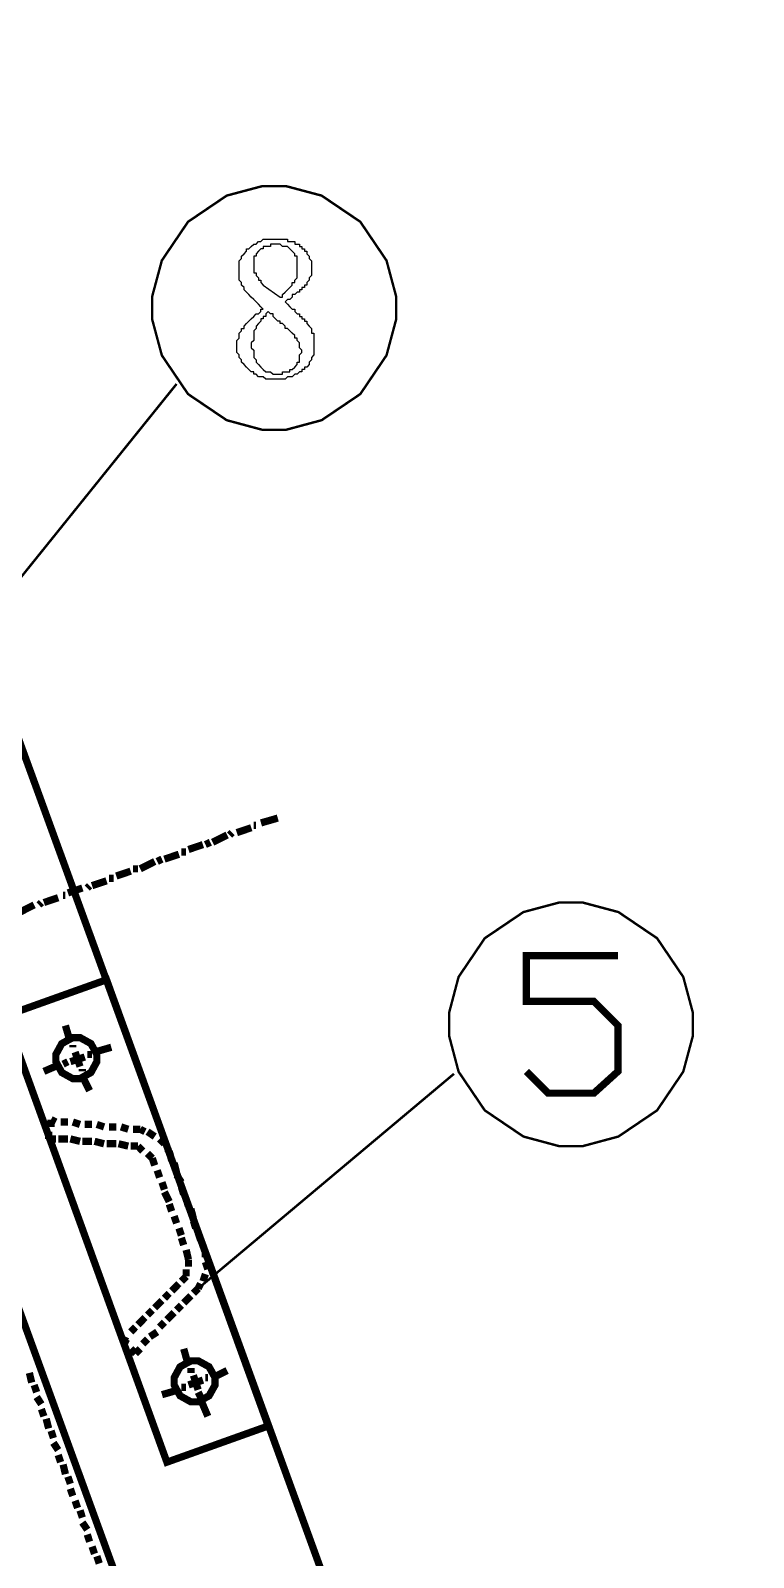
# Model space of a CAD drawing. Extents: x -2.4 to 13.4, y -16 to -5.
# Drawn here: x 2.056 to 2.556, y -8.863 to -7.808 of the extents above; entities that cross this region are included whole.
import ezdxf

# ---------------------------------------------------------------- set-up
doc = ezdxf.new("R2010")
doc.units = 0
doc.header["$MEASUREMENT"] = 0

msp = doc.modelspace()

# ---------------------------------------------------------------- linework, layer by layer
at = {"color": 0}
for points, const_width in [([(3.74199, -12.95219), (1.65538, -7.21884)], 0.005), ([(3.59868, -12.95219), (1.52868, -7.26383)], 0.005), ([(2.15708, -8.05218), (1.87538, -8.40218)], 0.00167), ([(2.21038, -8.35719), (2.21198, -8.35719)], 0.005), ([(2.21538, -8.35551), (2.22698, -8.35215)], 0.005), ([(2.18198, -8.36886), (2.19198, -8.36387)], 0.005), ([(2.19368, -8.36387), (2.19538, -8.36219)], 0.005), ([(2.19868, -8.36219), (2.20868, -8.35883)], 0.005), ([(2.14868, -8.38052), (2.15868, -8.37716)], 0.005), ([(2.16038, -8.37554), (2.16368, -8.37554)], 0.005), ([(2.16528, -8.37386), (2.17528, -8.37048)], 0.005), ([(2.17698, -8.37048), (2.18038, -8.36886)], 0.005), ([(2.11538, -8.39219), (2.12538, -8.38883)], 0.005), ([(2.12698, -8.3872), (2.13038, -8.3872)], 0.005), ([(2.13198, -8.3872), (2.14198, -8.38215)], 0.005), ([(2.14368, -8.38215), (2.14698, -8.38052)], 0.005), ([(2.09538, -8.4005), (2.09698, -8.39886)], 0.005), ([(2.09868, -8.39886), (2.10868, -8.39549)], 0.005), ([(2.11028, -8.39381), (2.11368, -8.39381)], 0.005), ([(2.06198, -8.41215), (2.06368, -8.41052)], 0.005), ([(2.06538, -8.41052), (2.07528, -8.40716)], 0.005), ([(2.07868, -8.40554), (2.08028, -8.40554)], 0.005), ([(2.08198, -8.40386), (2.09198, -8.4005)], 0.005), ([(2.04868, -8.4172), (2.05868, -8.41215)], 0.005), ([(2.39868, -8.52718), (2.41368, -8.5422), (2.44538, -8.5422), (2.46198, -8.52718), (2.46198, -8.49548), (2.44538, -8.47883), (2.39868, -8.47883), (2.39868, -8.4472), (2.46198, -8.4472)], 0.005), ([(2.08368, -8.50715), (2.08028, -8.49548)], 0.005), ([(2.08538, -8.51051), (2.08538, -8.50883)], 0.005), ([(2.09038, -8.52386), (2.08698, -8.51383)], 0.005), ([(2.09868, -8.51551), (2.09538, -8.51551)], 0.005), ([(2.11198, -8.51051), (2.10038, -8.51383)], 0.005), ([(2.07698, -8.52218), (2.06538, -8.52718)], 0.005), ([(2.08198, -8.52049), (2.07868, -8.52218)], 0.005), ([(2.09368, -8.51719), (2.08368, -8.52049)], 0.005), ([(2.09198, -8.52718), (2.09198, -8.5255)], 0.005), ([(2.09698, -8.54052), (2.09198, -8.53054)], 0.005), ([(2.34868, -8.52886), (2.17198, -8.67718)], 0.00167), ([(2.06868, -8.57383), (2.06868, -8.56884)], 0.005), ([(2.07368, -8.56216), (2.07038, -8.56048)], 0.005), ([(2.07038, -8.56552), (2.07038, -8.56048)], 0.005), ([(2.08198, -8.56216), (2.07698, -8.56216)], 0.005), ([(2.09038, -8.56384), (2.08538, -8.56216)], 0.005), ([(2.09868, -8.56384), (2.09368, -8.56384)], 0.005), ([(2.10698, -8.56552), (2.10198, -8.56384)], 0.005), ([(2.11538, -8.56552), (2.11028, -8.56552)], 0.005), ([(2.12368, -8.56716), (2.11868, -8.56552)], 0.005), ([(2.13198, -8.56716), (2.12698, -8.56716)], 0.005), ([(2.13528, -8.56884), (2.13198, -8.56716)], 0.005), ([(2.14198, -8.5722), (2.13698, -8.56884)], 0.005), ([(2.07368, -8.57383), (2.06868, -8.57383)], 0.005), ([(2.08198, -8.57383), (2.07528, -8.57383)], 0.005), ([(2.09038, -8.57551), (2.08368, -8.57383)], 0.005), ([(2.09868, -8.57551), (2.09198, -8.57551)], 0.005), ([(2.10698, -8.57719), (2.10038, -8.57551)], 0.005), ([(2.11538, -8.57719), (2.10868, -8.57719)], 0.005), ([(2.12368, -8.57881), (2.11698, -8.57719)], 0.005), ([(2.13038, -8.57881), (2.12538, -8.57881)], 0.005), ([(2.13368, -8.58219), (2.13038, -8.57881)], 0.005), ([(2.14868, -8.57719), (2.14538, -8.57383)], 0.005), ([(2.14028, -8.58718), (2.13698, -8.58387)], 0.005), ([(2.14028, -8.58718), (2.14198, -8.59216)], 0.005), ([(2.15198, -8.58219), (2.15038, -8.58051)], 0.005), ([(2.15198, -8.58219), (2.15368, -8.58886)], 0.005), ([(2.14368, -8.59554), (2.14538, -8.60052)], 0.005), ([(2.15538, -8.59048), (2.15708, -8.59716)], 0.005), ([(2.15708, -8.59884), (2.16038, -8.60383)], 0.005), ([(2.14698, -8.60383), (2.14868, -8.60883)], 0.005), ([(2.14868, -8.61051), (2.15198, -8.61718)], 0.005), ([(2.16038, -8.60719), (2.16198, -8.61219)], 0.005), ([(2.15198, -8.61886), (2.15368, -8.62386)], 0.005), ([(2.16368, -8.61549), (2.16528, -8.62048)], 0.005), ([(2.15538, -8.62716), (2.15708, -8.63215)], 0.005), ([(2.16698, -8.62218), (2.16868, -8.62884)], 0.005), ([(2.16868, -8.63052), (2.17028, -8.63551)], 0.005), ([(2.15868, -8.63551), (2.16038, -8.64051)], 0.005), ([(2.16038, -8.64219), (2.16198, -8.64718)], 0.005), ([(2.17198, -8.63883), (2.17368, -8.64381)], 0.005), ([(2.16368, -8.6505), (2.16528, -8.65716)], 0.005), ([(2.17528, -8.64718), (2.17698, -8.65218)], 0.005), ([(2.17698, -8.65554), (2.17698, -8.65218)], 0.005), ([(2.16368, -8.66883), (2.16368, -8.66384)], 0.005), ([(2.16528, -8.66215), (2.16528, -8.65716)], 0.005), ([(2.17868, -8.66384), (2.17698, -8.65884)], 0.005), ([(2.15868, -8.67381), (2.15368, -8.67887)], 0.005), ([(2.16368, -8.66883), (2.16038, -8.67219)], 0.005), ([(2.17198, -8.67718), (2.17368, -8.67381)], 0.005), ([(2.17528, -8.67219), (2.17698, -8.6672)], 0.005), ([(2.15198, -8.68049), (2.14868, -8.68386)], 0.005), ([(2.16698, -8.68218), (2.16198, -8.68716)], 0.005), ([(2.17198, -8.67718), (2.16868, -8.68049)], 0.005), ([(2.14028, -8.69216), (2.13698, -8.69552)], 0.005), ([(2.14698, -8.68548), (2.14198, -8.69052)], 0.005), ([(2.15538, -8.69384), (2.15038, -8.69883)], 0.005), ([(2.16038, -8.68884), (2.15708, -8.69216)], 0.005), ([(2.12868, -8.70381), (2.12538, -8.70719)], 0.005), ([(2.13528, -8.6972), (2.13038, -8.70219)], 0.005), ([(2.14868, -8.70051), (2.14538, -8.70381)], 0.005), ([(2.12198, -8.7105), (2.12038, -8.71386)], 0.005), ([(2.12038, -8.71386), (2.12368, -8.71548)], 0.005), ([(2.13698, -8.71218), (2.13368, -8.71548)], 0.005), ([(2.14368, -8.70719), (2.13868, -8.7105)], 0.005), ([(2.12538, -8.71884), (2.12868, -8.72216)], 0.005), ([(2.13198, -8.71884), (2.12868, -8.72216)], 0.005), ([(2.16528, -8.73051), (2.16198, -8.71884)], 0.005), ([(2.05698, -8.74218), (2.05538, -8.73551)], 0.005), ([(2.16698, -8.73551), (2.16698, -8.73219)], 0.005), ([(2.17198, -8.74718), (2.16868, -8.73719)], 0.005), ([(2.19198, -8.73383), (2.18198, -8.73887)], 0.005), ([(2.06038, -8.74886), (2.05868, -8.74386)], 0.005), ([(2.15868, -8.74718), (2.14698, -8.75054)], 0.005), ([(2.16368, -8.74548), (2.16038, -8.74548)], 0.005), ([(2.17528, -8.74049), (2.16528, -8.74386)], 0.005), ([(2.17868, -8.73887), (2.17698, -8.73887)], 0.005), ([(2.06368, -8.75715), (2.06038, -8.75216)], 0.005), ([(2.17368, -8.75216), (2.17198, -8.74886)], 0.005), ([(2.17868, -8.76551), (2.17368, -8.75384)], 0.005), ([(2.06538, -8.76551), (2.06368, -8.76051)], 0.005), ([(2.06868, -8.77386), (2.06698, -8.76719)], 0.005), ([(2.07198, -8.78054), (2.07038, -8.7755)], 0.005), ([(2.07528, -8.78884), (2.07198, -8.78384)], 0.005), ([(2.07698, -8.79719), (2.07528, -8.7922)], 0.005), ([(2.08028, -8.80549), (2.07868, -8.79881)], 0.005), ([(2.08368, -8.81216), (2.08198, -8.80718)], 0.005), ([(2.08538, -8.82052), (2.08368, -8.81552)], 0.005), ([(2.08868, -8.82881), (2.08698, -8.82383)], 0.005), ([(2.09198, -8.8355), (2.09038, -8.83051)], 0.005), ([(2.09538, -8.84384), (2.09198, -8.83886)], 0.005), ([(2.09698, -8.85215), (2.09538, -8.84716)], 0.005), ([(2.10038, -8.86051), (2.09868, -8.85551)], 0.005), ([(2.10368, -8.86718), (2.10198, -8.86219)], 0.005)]:
    msp.add_lwpolyline(points, dxfattribs=dict(at, const_width=const_width))
for points, const_width in [([(2.22448, -7.91552), (2.21628, -7.91552), (2.19168, -7.92208), (2.16498, -7.94015), (2.14688, -7.9669), (2.14028, -7.99147), (2.14028, -7.99966), (2.14028, -8.00786), (2.14688, -8.03244), (2.16498, -8.05918), (2.19168, -8.07724), (2.21628, -8.08387), (2.22448, -8.08387), (2.23268, -8.08387), (2.25728, -8.07724), (2.28398, -8.05918), (2.30208, -8.03244), (2.30868, -8.00786), (2.30868, -7.99966), (2.30868, -7.99147), (2.30208, -7.9669), (2.28398, -7.94015), (2.25728, -7.92208), (2.23268, -7.91552), (2.22448, -7.91552)], 0.00167), ([(2.42948, -8.41052), (2.42128, -8.41052), (2.39668, -8.41709), (2.36998, -8.43516), (2.35188, -8.4619), (2.34538, -8.48648), (2.34538, -8.49468), (2.34538, -8.50281), (2.35188, -8.52738), (2.36998, -8.55413), (2.39668, -8.5722), (2.42128, -8.57881), (2.42948, -8.57881), (2.43768, -8.57881), (2.46228, -8.5722), (2.48898, -8.55413), (2.50708, -8.52738), (2.51368, -8.50281), (2.51368, -8.49468), (2.51368, -8.48648), (2.50708, -8.4619), (2.48898, -8.43516), (2.46228, -8.41709), (2.43768, -8.41052), (2.42948, -8.41052)], 0.00167), ([(2.22038, -8.77218), (2.10868, -8.46386), (2.03868, -8.48887), (2.15038, -8.79719), (2.22038, -8.77218)], 0.005), ([(2.08788, -8.50384), (2.08528, -8.50384), (2.07778, -8.50797), (2.07368, -8.51545), (2.07368, -8.51801), (2.07368, -8.52049), (2.07778, -8.52798), (2.08528, -8.53216), (2.08788, -8.53216), (2.09038, -8.53216), (2.09788, -8.52798), (2.10198, -8.52049), (2.10198, -8.51801), (2.10198, -8.51545), (2.09788, -8.50797), (2.09038, -8.50384), (2.08788, -8.50384)], 0.005), ([(2.16948, -8.72715), (2.16698, -8.72715), (2.15948, -8.73127), (2.15538, -8.73881), (2.15538, -8.74137), (2.15538, -8.74386), (2.15948, -8.75134), (2.16698, -8.75552), (2.16948, -8.75552), (2.17198, -8.75552), (2.17948, -8.75134), (2.18368, -8.74386), (2.18368, -8.74137), (2.18368, -8.73881), (2.17948, -8.73127), (2.17198, -8.72715), (2.16948, -8.72715)], 0.005)]:
    msp.add_lwpolyline(points, close=True, dxfattribs=dict(at, const_width=const_width))
for points in [[(2.21698, -8.00054), (2.21538, -7.99886), (2.21368, -7.99718), (2.21368, -7.99718), (2.21198, -7.99548), (2.21038, -7.99386), (2.21038, -7.99386), (2.20868, -7.99218), (2.20698, -7.99049), (2.20698, -7.99049), (2.20528, -7.98887), (2.20528, -7.98887), (2.20368, -7.98719), (2.20368, -7.98719), (2.20368, -7.98551), (2.20368, -7.98551), (2.20198, -7.98383), (2.20198, -7.98383), (2.20198, -7.98219), (2.20028, -7.98051), (2.20028, -7.97883), (2.20028, -7.97715), (2.20028, -7.97715), (2.20028, -7.97552), (2.20028, -7.97384), (2.20028, -7.97216), (2.20028, -7.97216), (2.20028, -7.97054), (2.20028, -7.96884), (2.20028, -7.96716), (2.20198, -7.96548), (2.20198, -7.96548), (2.20198, -7.96386), (2.20368, -7.96218), (2.20368, -7.96218), (2.20528, -7.9605), (2.20528, -7.95887), (2.20698, -7.95887), (2.20868, -7.95719), (2.20868, -7.95719), (2.21038, -7.95551), (2.21038, -7.95551), (2.21198, -7.95551), (2.21368, -7.95381), (2.21538, -7.95381), (2.21538, -7.95381), (2.21698, -7.95219), (2.21868, -7.95219), (2.22038, -7.95219), (2.22198, -7.95219), (2.22368, -7.95219), (2.22368, -7.95219), (2.22538, -7.95219), (2.22698, -7.95219), (2.22868, -7.95219), (2.23028, -7.95219), (2.23198, -7.95219), (2.23368, -7.95219), (2.23368, -7.95381), (2.23528, -7.95381), (2.23698, -7.95381), (2.23868, -7.95381), (2.23868, -7.95551), (2.24038, -7.95551), (2.24198, -7.95551), (2.24198, -7.95719), (2.24368, -7.95719), (2.24368, -7.95887), (2.24538, -7.95887), (2.24538, -7.9605), (2.24698, -7.9605), (2.24698, -7.96218), (2.24868, -7.96386), (2.24868, -7.96548), (2.24868, -7.96548), (2.25038, -7.96716), (2.25038, -7.96884), (2.25038, -7.97054), (2.25038, -7.97054), (2.25038, -7.97216), (2.25038, -7.97384), (2.25038, -7.97384), (2.25038, -7.97552), (2.25038, -7.97715), (2.24868, -7.97883), (2.24868, -7.98051), (2.24868, -7.98051), (2.24698, -7.98219), (2.24698, -7.98219), (2.24698, -7.98383), (2.24538, -7.98383), (2.24538, -7.98551), (2.24368, -7.98551), (2.24368, -7.98719), (2.24198, -7.98719), (2.24198, -7.98887), (2.24038, -7.98887), (2.23868, -7.99049), (2.23698, -7.99049), (2.23698, -7.99218), (2.23528, -7.99386), (2.23368, -7.99386), (2.23198, -7.99548), (2.23198, -7.99548), (2.23368, -7.99718), (2.23368, -7.99718), (2.23528, -7.99886), (2.23698, -8.00054), (2.23868, -8.00054), (2.23868, -8.00216), (2.24038, -8.00384), (2.24198, -8.00384), (2.24198, -8.00552), (2.24368, -8.00552), (2.24368, -8.00715), (2.24538, -8.00715), (2.24538, -8.00883), (2.24698, -8.00883), (2.24698, -8.01051), (2.24698, -8.01051), (2.24868, -8.0122), (2.24868, -8.0122), (2.25038, -8.01383), (2.25038, -8.01551), (2.25038, -8.01719), (2.25198, -8.01719), (2.25198, -8.01881), (2.25198, -8.02049), (2.25198, -8.02218), (2.25198, -8.02218), (2.25198, -8.02386), (2.25198, -8.0255), (2.25198, -8.02718), (2.25198, -8.02718), (2.25198, -8.02886), (2.25198, -8.03054), (2.25198, -8.03216), (2.25198, -8.03216), (2.25038, -8.03384), (2.25038, -8.03552), (2.24868, -8.03715), (2.24868, -8.03715), (2.24868, -8.03884), (2.24698, -8.04052), (2.24538, -8.04052), (2.24538, -8.0422), (2.24368, -8.0422), (2.24368, -8.04383), (2.24198, -8.04383), (2.24038, -8.04551), (2.24038, -8.04551), (2.23868, -8.04551), (2.23698, -8.04719), (2.23528, -8.04719), (2.23528, -8.04719), (2.23368, -8.04719), (2.23198, -8.04881), (2.23028, -8.04881), (2.22868, -8.04881), (2.22868, -8.04881), (2.22698, -8.04881), (2.22538, -8.04881), (2.22368, -8.04881), (2.22198, -8.04881), (2.22038, -8.04881), (2.21868, -8.04881), (2.21868, -8.04881), (2.21698, -8.04719), (2.21538, -8.04719), (2.21368, -8.04719), (2.21368, -8.04719), (2.21198, -8.04551), (2.21038, -8.04551), (2.21038, -8.04383), (2.20868, -8.04383), (2.20698, -8.0422), (2.20698, -8.0422), (2.20528, -8.04052), (2.20528, -8.04052), (2.20368, -8.03884), (2.20368, -8.03884), (2.20198, -8.03715), (2.20198, -8.03552), (2.20028, -8.03384), (2.20028, -8.03384), (2.20028, -8.03216), (2.19868, -8.03054), (2.19868, -8.02886), (2.19868, -8.02886), (2.19868, -8.02718), (2.19868, -8.0255), (2.19868, -8.02386), (2.19868, -8.02386), (2.19868, -8.02218), (2.20028, -8.02049), (2.20028, -8.01881), (2.20028, -8.01881), (2.20028, -8.01719), (2.20198, -8.01551), (2.20198, -8.01383), (2.20368, -8.01383), (2.20368, -8.0122), (2.20368, -8.0122), (2.20528, -8.01051), (2.20528, -8.01051), (2.20698, -8.00883), (2.20698, -8.00883), (2.20868, -8.00715), (2.21038, -8.00552), (2.21038, -8.00552), (2.21198, -8.00384), (2.21368, -8.00384), (2.21538, -8.00216), (2.21538, -8.00054), (2.21698, -8.00054), (2.21698, -8.00054), (2.21698, -8.00054)], [(2.22868, -7.99218), (2.23028, -7.99218), (2.23028, -7.99049), (2.23198, -7.98887), (2.23368, -7.98719), (2.23368, -7.98719), (2.23528, -7.98551), (2.23528, -7.98551), (2.23698, -7.98383), (2.23698, -7.98219), (2.23868, -7.98219), (2.23868, -7.98051), (2.23868, -7.98051), (2.23868, -7.98051), (2.24038, -7.97883), (2.24038, -7.97715), (2.24038, -7.97552), (2.24038, -7.97384), (2.24038, -7.97384), (2.24038, -7.97216), (2.24038, -7.97216), (2.24038, -7.97054), (2.24038, -7.96884), (2.24038, -7.96716), (2.24038, -7.96548), (2.24038, -7.96386), (2.23868, -7.96386), (2.23868, -7.96218), (2.23698, -7.9605), (2.23698, -7.9605), (2.23698, -7.9605), (2.23528, -7.95887), (2.23528, -7.95887), (2.23368, -7.95719), (2.23198, -7.95719), (2.23198, -7.95719), (2.23028, -7.95719), (2.22868, -7.95551), (2.22698, -7.95551), (2.22538, -7.95551), (2.22368, -7.95551), (2.22198, -7.95551), (2.22198, -7.95719), (2.22038, -7.95719), (2.21868, -7.95719), (2.21698, -7.95719), (2.21698, -7.95887), (2.21538, -7.95887), (2.21368, -7.9605), (2.21368, -7.9605), (2.21368, -7.9605), (2.21198, -7.96218), (2.21198, -7.96386), (2.21038, -7.96386), (2.21038, -7.96548), (2.21038, -7.96716), (2.21038, -7.96884), (2.21038, -7.96884), (2.21038, -7.97054), (2.21038, -7.97216), (2.21038, -7.97384), (2.21038, -7.97552), (2.21198, -7.97552), (2.21198, -7.97715), (2.21198, -7.97715), (2.21368, -7.97883), (2.21368, -7.98051), (2.21538, -7.98051), (2.21538, -7.98219), (2.21698, -7.98383), (2.21698, -7.98383), (2.22868, -7.99218)], [(2.22038, -8.00216), (2.21868, -8.00384), (2.21868, -8.00552), (2.21698, -8.00552), (2.21698, -8.00715), (2.21538, -8.00715), (2.21538, -8.00883), (2.21368, -8.01051), (2.21368, -8.01051), (2.21198, -8.0122), (2.21198, -8.01383), (2.21198, -8.01383), (2.21038, -8.01551), (2.21038, -8.01719), (2.21038, -8.01881), (2.21038, -8.02049), (2.21038, -8.02049), (2.21038, -8.02218), (2.20868, -8.02386), (2.20868, -8.0255), (2.20868, -8.0255), (2.20868, -8.02718), (2.21038, -8.02886), (2.21038, -8.03054), (2.21038, -8.03216), (2.21038, -8.03216), (2.21038, -8.03384), (2.21198, -8.03552), (2.21198, -8.03715), (2.21198, -8.03715), (2.21368, -8.03884), (2.21368, -8.03884), (2.21368, -8.03884), (2.21538, -8.04052), (2.21698, -8.0422), (2.21698, -8.0422), (2.21868, -8.04383), (2.22038, -8.04383), (2.22038, -8.04383), (2.22198, -8.04383), (2.22368, -8.04551), (2.22538, -8.04551), (2.22698, -8.04551), (2.22698, -8.04551), (2.22868, -8.04551), (2.23028, -8.04551), (2.23028, -8.04383), (2.23198, -8.04383), (2.23368, -8.04383), (2.23528, -8.04383), (2.23528, -8.0422), (2.23698, -8.0422), (2.23868, -8.04052), (2.23868, -8.04052), (2.23868, -8.04052), (2.24038, -8.03884), (2.24038, -8.03715), (2.24198, -8.03715), (2.24198, -8.03552), (2.24198, -8.03384), (2.24198, -8.03216), (2.24368, -8.03054), (2.24368, -8.03054), (2.24368, -8.02886), (2.24198, -8.02718), (2.24198, -8.02718), (2.24198, -8.0255), (2.24198, -8.02386), (2.24038, -8.02218), (2.24038, -8.02218), (2.24038, -8.02049), (2.23868, -8.02049), (2.23868, -8.01881), (2.23868, -8.01881), (2.23698, -8.01719), (2.23698, -8.01719), (2.23528, -8.01551), (2.23528, -8.01551), (2.23368, -8.01383), (2.23198, -8.01383), (2.23198, -8.0122), (2.23028, -8.01051), (2.22868, -8.01051), (2.22868, -8.00883), (2.22698, -8.00883), (2.22538, -8.00715), (2.22368, -8.00552), (2.22368, -8.00384), (2.22198, -8.00384), (2.22038, -8.00216), (2.22038, -8.00216)]]:
    msp.add_lwpolyline(points, close=True, dxfattribs=at)

doc.saveas('drawing.dxf')
